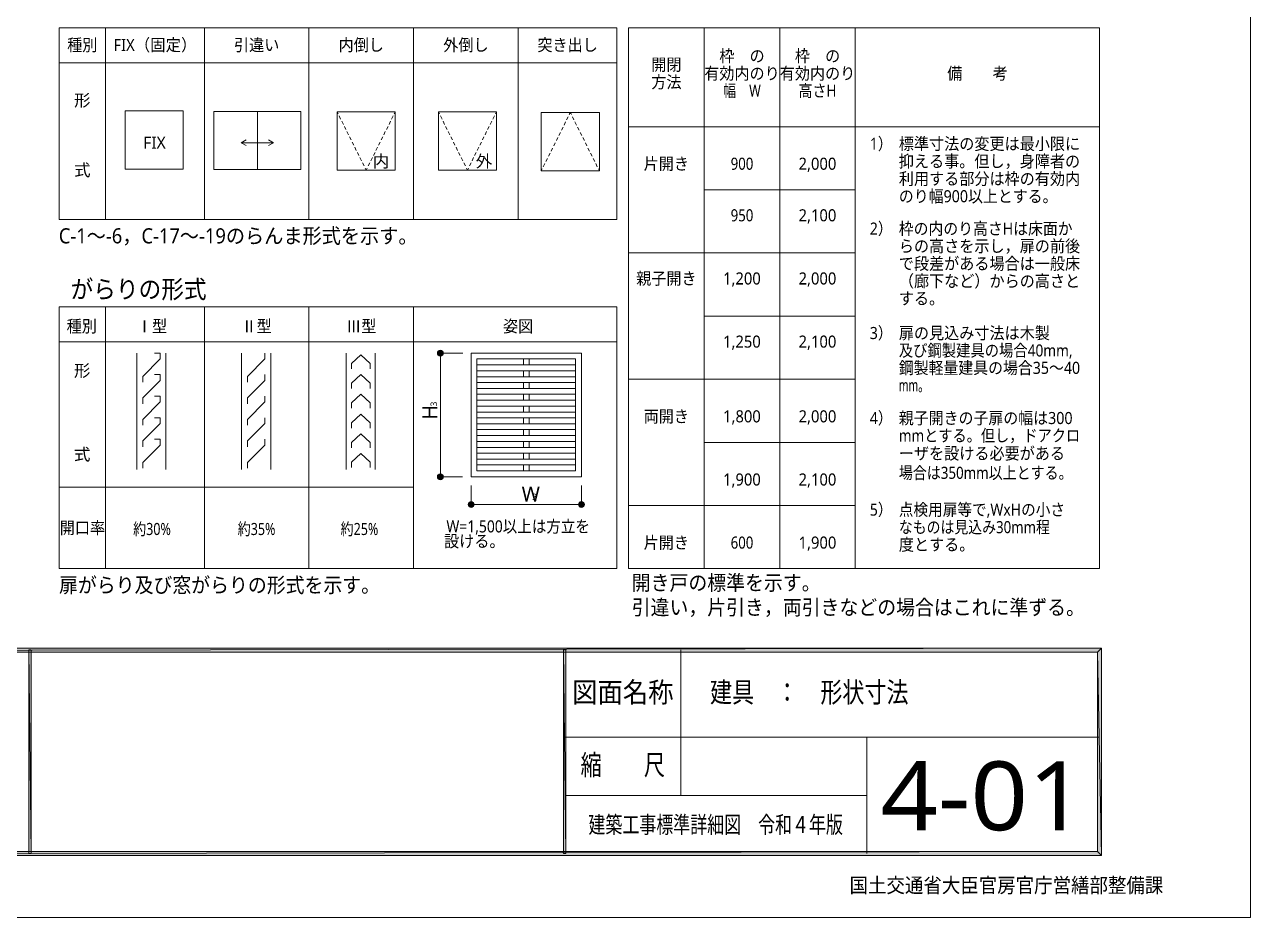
# Model space of a CAD drawing. Header units: millimetres. Extents: x 0 to 420, y 0 to 297.
# Drawn here: x 209.2 to 420.2, y 0 to 153.5 of the extents above; entities that cross this region are included whole.
import ezdxf
from ezdxf.enums import TextEntityAlignment as Align

# ---------------------------------------------------------------- set-up
doc = ezdxf.new("R2010")
doc.units = ezdxf.units.MM
doc.styles.add('kst32b', font='NotoSansJP-Variable.ttf')

msp = doc.modelspace()

# ---------------------------------------------------------------- hatches: boundary and pattern name
h = msp.add_hatch(color=7)
h.paths.add_polyline_path([(280.31, 97.22), (280.27, 97.03), (280.78, 97.03), (280.31, 97.22)])
h.paths.add_polyline_path([(280.27, 97.03), (280.78, 97.03), (280.31, 96.84), (280.27, 97.03)])
h.paths.add_polyline_path([(280.78, 97.03), (280.31, 96.84), (280.42, 96.69), (280.78, 97.03)])
h = msp.add_hatch(color=7)
h.paths.add_polyline_path([(280.78, 97.54), (280.59, 97.49), (280.78, 97.03), (280.78, 97.54)])
h.paths.add_polyline_path([(280.59, 97.49), (280.78, 97.03), (280.42, 97.39), (280.59, 97.49)])
h.paths.add_polyline_path([(280.78, 97.03), (280.42, 97.39), (280.31, 97.22), (280.78, 97.03)])
h = msp.add_hatch(color=7)
h.paths.add_polyline_path([(280.42, 96.69), (280.59, 96.58), (280.78, 97.03), (280.42, 96.69)])
h.paths.add_polyline_path([(280.59, 96.58), (280.78, 97.03), (280.78, 96.54), (280.59, 96.58)])
h.paths.add_polyline_path([(280.78, 97.03), (280.78, 96.54), (280.97, 96.58), (280.78, 97.03)])
for points in [[(280.97, 97.49), (280.78, 97.54), (280.78, 97.03), (280.97, 97.49)], [(280.59, 75.31), (280.78, 75.27), (280.78, 75.78), (280.59, 75.31)], [(285.62, 71.2), (285.58, 71.01), (286.09, 71.01), (285.62, 71.2)], [(305.52, 70.82), (305.56, 71.01), (305.05, 71.01), (305.52, 70.82)]]:
    msp.add_hatch(color=7).paths.add_polyline_path(points)
h = msp.add_hatch(color=7)
h.paths.add_polyline_path([(281.26, 97.03), (281.24, 97.22), (280.78, 97.03), (281.26, 97.03)])
h.paths.add_polyline_path([(281.24, 97.22), (280.78, 97.03), (281.14, 97.39), (281.24, 97.22)])
h.paths.add_polyline_path([(280.78, 97.03), (281.14, 97.39), (280.97, 97.49), (280.78, 97.03)])
h = msp.add_hatch(color=7)
h.paths.add_polyline_path([(280.97, 96.58), (281.14, 96.69), (280.78, 97.03), (280.97, 96.58)])
h.paths.add_polyline_path([(281.14, 96.69), (280.78, 97.03), (281.24, 96.84), (281.14, 96.69)])
h.paths.add_polyline_path([(280.78, 97.03), (281.24, 96.84), (281.26, 97.03), (280.78, 97.03)])
h = msp.add_hatch(color=7)
h.paths.add_polyline_path([(280.59, 76.24), (280.42, 76.14), (280.78, 75.78), (280.59, 76.24)])
h.paths.add_polyline_path([(280.42, 76.14), (280.78, 75.78), (280.31, 75.97), (280.42, 76.14)])
h.paths.add_polyline_path([(280.78, 75.78), (280.31, 75.97), (280.27, 75.78), (280.78, 75.78)])
h = msp.add_hatch(color=7)
h.paths.add_polyline_path([(281.14, 76.14), (280.97, 76.24), (280.78, 75.78), (281.14, 76.14)])
h.paths.add_polyline_path([(280.97, 76.24), (280.78, 75.78), (280.78, 76.28), (280.97, 76.24)])
h.paths.add_polyline_path([(280.78, 75.78), (280.78, 76.28), (280.59, 76.24), (280.78, 75.78)])
h = msp.add_hatch(color=7)
h.paths.add_polyline_path([(281.24, 75.59), (281.26, 75.78), (280.78, 75.78), (281.24, 75.59)])
h.paths.add_polyline_path([(281.26, 75.78), (280.78, 75.78), (281.24, 75.97), (281.26, 75.78)])
h.paths.add_polyline_path([(280.78, 75.78), (281.24, 75.97), (281.14, 76.14), (280.78, 75.78)])
h = msp.add_hatch(color=7)
h.paths.add_polyline_path([(280.27, 75.78), (280.31, 75.59), (280.78, 75.78), (280.27, 75.78)])
h.paths.add_polyline_path([(280.31, 75.59), (280.78, 75.78), (280.42, 75.42), (280.31, 75.59)])
h.paths.add_polyline_path([(280.78, 75.78), (280.42, 75.42), (280.59, 75.31), (280.78, 75.78)])
h = msp.add_hatch(color=7)
h.paths.add_polyline_path([(280.78, 75.27), (280.97, 75.31), (280.78, 75.78), (280.78, 75.27)])
h.paths.add_polyline_path([(280.97, 75.31), (280.78, 75.78), (281.14, 75.42), (280.97, 75.31)])
h.paths.add_polyline_path([(280.78, 75.78), (281.14, 75.42), (281.24, 75.59), (280.78, 75.78)])
h = msp.add_hatch(color=7)
h.paths.add_polyline_path([(285.58, 71.01), (285.62, 70.82), (286.09, 71.01), (285.58, 71.01)])
h.paths.add_polyline_path([(285.62, 70.82), (286.09, 71.01), (285.73, 70.65), (285.62, 70.82)])
h.paths.add_polyline_path([(286.09, 71.01), (285.73, 70.65), (285.9, 70.55), (286.09, 71.01)])
h = msp.add_hatch(color=7)
h.paths.add_polyline_path([(286.09, 71.5), (285.9, 71.48), (286.09, 71.01), (286.09, 71.5)])
h.paths.add_polyline_path([(285.9, 71.48), (286.09, 71.01), (285.73, 71.35), (285.9, 71.48)])
h.paths.add_polyline_path([(286.09, 71.01), (285.73, 71.35), (285.62, 71.2), (286.09, 71.01)])
h = msp.add_hatch(color=7)
h.paths.add_polyline_path([(285.9, 70.55), (286.09, 70.51), (286.09, 71.01), (285.9, 70.55)])
h.paths.add_polyline_path([(286.09, 70.51), (286.09, 71.01), (286.28, 70.55), (286.09, 70.51)])
h.paths.add_polyline_path([(286.09, 71.01), (286.28, 70.55), (286.43, 70.65), (286.09, 71.01)])
h = msp.add_hatch(color=7)
h.paths.add_polyline_path([(286.53, 71.2), (286.43, 71.35), (286.09, 71.01), (286.53, 71.2)])
h.paths.add_polyline_path([(286.43, 71.35), (286.09, 71.01), (286.28, 71.48), (286.43, 71.35)])
h.paths.add_polyline_path([(286.09, 71.01), (286.28, 71.48), (286.09, 71.5), (286.09, 71.01)])
h = msp.add_hatch(color=7)
h.paths.add_polyline_path([(286.43, 70.65), (286.53, 70.82), (286.09, 71.01), (286.43, 70.65)])
h.paths.add_polyline_path([(286.53, 70.82), (286.09, 71.01), (286.58, 71.01), (286.53, 70.82)])
h.paths.add_polyline_path([(286.09, 71.01), (286.58, 71.01), (286.53, 71.2), (286.09, 71.01)])
h = msp.add_hatch(color=7)
h.paths.add_polyline_path([(304.72, 71.35), (304.61, 71.2), (305.05, 71.01), (304.72, 71.35)])
h.paths.add_polyline_path([(304.61, 71.2), (305.05, 71.01), (304.57, 71.01), (304.61, 71.2)])
h.paths.add_polyline_path([(305.05, 71.01), (304.57, 71.01), (304.61, 70.82), (305.05, 71.01)])
h = msp.add_hatch(color=7)
h.paths.add_polyline_path([(304.61, 70.82), (304.72, 70.65), (305.05, 71.01), (304.61, 70.82)])
h.paths.add_polyline_path([(304.72, 70.65), (305.05, 71.01), (304.86, 70.55), (304.72, 70.65)])
h.paths.add_polyline_path([(305.05, 71.01), (304.86, 70.55), (305.05, 70.51), (305.05, 71.01)])
h = msp.add_hatch(color=7)
h.paths.add_polyline_path([(305.24, 71.48), (305.05, 71.5), (305.05, 71.01), (305.24, 71.48)])
h.paths.add_polyline_path([(305.05, 71.5), (305.05, 71.01), (304.86, 71.48), (305.05, 71.5)])
h.paths.add_polyline_path([(305.05, 71.01), (304.86, 71.48), (304.72, 71.35), (305.05, 71.01)])
h = msp.add_hatch(color=7)
h.paths.add_polyline_path([(305.56, 71.01), (305.52, 71.2), (305.05, 71.01), (305.56, 71.01)])
h.paths.add_polyline_path([(305.52, 71.2), (305.05, 71.01), (305.41, 71.35), (305.52, 71.2)])
h.paths.add_polyline_path([(305.05, 71.01), (305.41, 71.35), (305.24, 71.48), (305.05, 71.01)])
h = msp.add_hatch(color=7)
h.paths.add_polyline_path([(305.05, 70.51), (305.24, 70.55), (305.05, 71.01), (305.05, 70.51)])
h.paths.add_polyline_path([(305.24, 70.55), (305.05, 71.01), (305.41, 70.65), (305.24, 70.55)])
h.paths.add_polyline_path([(305.05, 71.01), (305.41, 70.65), (305.52, 70.82), (305.05, 71.01)])
h = msp.add_hatch(color=7)
h.paths.add_polyline_path([(393.83, 11.35), (394.53, 10.65), (393.83, 45.64), (393.83, 11.35)])
h.paths.add_polyline_path([(394.53, 10.65), (393.83, 45.64), (394.53, 46.33), (394.53, 10.65)])
h.paths.add_polyline_path([(393.83, 45.64), (394.53, 46.33), (26.52, 45.64), (393.83, 45.64)])
h.paths.add_polyline_path([(394.53, 46.33), (26.52, 45.64), (25.82, 46.33), (394.53, 46.33)])
h.paths.add_polyline_path([(26.52, 45.64), (25.82, 46.33), (26.52, 11.35), (26.52, 45.64)])
h.paths.add_polyline_path([(25.82, 46.33), (26.52, 11.35), (25.82, 10.65), (25.82, 46.33)])
h.paths.add_polyline_path([(26.52, 11.35), (25.82, 10.65), (393.83, 11.35), (26.52, 11.35)])
h.paths.add_polyline_path([(25.82, 10.65), (393.83, 11.35), (394.53, 10.65), (25.82, 10.65)])
h = msp.add_hatch(color=7)
h.paths.add_polyline_path([(210.38, 46), (209.97, 46), (210.38, 10.99), (210.38, 46)])
h.paths.add_polyline_path([(209.97, 46), (210.38, 10.99), (209.97, 10.99), (209.97, 46)])
h = msp.add_hatch(color=7)
h.paths.add_polyline_path([(302.37, 46), (301.96, 46), (302.37, 10.99), (302.37, 46)])
h.paths.add_polyline_path([(301.96, 46), (302.37, 10.99), (301.96, 10.99), (301.96, 46)])

# ---------------------------------------------------------------- linework, layer by layer
at = {"lineweight": 13}
for points in [[(0.19, 0), (0.19, 296.97), (420.16, 296.97), (420.16, 0)], [(304.06, 76.79), (304.06, 96.03), (287.08, 96.03), (287.08, 76.79)]]:
    msp.add_lwpolyline(points, close=True, dxfattribs=at)
for points in [[(215.18, 152.99), (311.17, 152.99)], [(215.18, 152.99), (215.18, 119.99), (311.17, 119.99)], [(223.18, 152.99), (223.18, 119.99)], [(240.18, 152.99), (240.18, 119.99)], [(258.17, 152.99), (258.17, 119.99)], [(276.18, 152.99), (276.18, 119.99)], [(294.17, 152.99), (294.17, 119.99)], [(311.17, 152.99), (311.17, 119.99)], [(313.18, 152.99), (394.17, 152.99)], [(313.18, 152.99), (313.18, 59.99), (394.17, 59.99)], [(326.18, 152.99), (326.18, 59.99)], [(339.17, 152.99), (339.17, 59.99)], [(352.17, 152.99), (352.17, 59.99)], [(394.17, 152.99), (394.17, 59.99)], [(215.18, 146.98), (311.17, 146.98)], [(236.54, 128.69), (226.53, 128.69), (226.53, 138.71), (236.54, 138.71)], [(236.54, 138.71), (236.54, 128.69)], [(241.81, 128.59), (241.81, 138.6)], [(256.79, 138.6), (241.81, 138.6)], [(249.3, 128.59), (249.3, 138.6)], [(256.79, 128.59), (256.79, 138.6)], [(263.02, 128.52), (263.02, 138.51)], [(263.02, 138.51), (273.01, 138.51)], [(263.02, 138.51), (263.19, 138.18)], [(263.38, 137.82), (263.63, 137.27)], [(272.39, 137.27), (272.67, 137.82)], [(272.84, 138.18), (273.01, 138.51)], [(273.01, 138.51), (273.01, 128.52)], [(280.44, 128.52), (280.44, 138.51)], [(280.44, 138.51), (290.45, 138.51)], [(280.44, 138.51), (280.61, 138.18)], [(280.8, 137.82), (281.07, 137.27)], [(289.81, 137.27), (290.09, 137.82)], [(290.26, 138.18), (290.45, 138.51)], [(290.45, 138.51), (290.45, 128.52)], [(298.13, 128.4), (298.13, 138.39)], [(308.14, 138.39), (298.13, 138.39)], [(302.79, 137.69), (302.51, 137.16)], [(303.15, 138.39), (302.96, 138.05)], [(303.32, 138.05), (303.15, 138.39)], [(303.76, 137.16), (303.49, 137.69)], [(308.14, 138.39), (308.14, 128.4)], [(263.82, 136.91), (264.1, 136.38)], [(264.27, 136.02), (264.54, 135.49)], [(264.71, 135.13), (264.99, 134.6)], [(271.06, 134.6), (271.31, 135.13)], [(271.5, 135.49), (271.78, 136.02)], [(271.95, 136.38), (272.22, 136.91)], [(281.24, 136.91), (281.52, 136.38)], [(281.69, 136.02), (281.96, 135.49)], [(282.13, 135.13), (282.41, 134.6)], [(288.48, 134.6), (288.73, 135.13)], [(288.92, 135.49), (289.2, 136.02)], [(289.37, 136.38), (289.64, 136.91)], [(301.46, 135), (301.18, 134.47)], [(301.9, 135.89), (301.62, 135.36)], [(302.34, 136.8), (302.07, 136.25)], [(304.21, 136.25), (303.93, 136.8)], [(304.65, 135.36), (304.4, 135.89)], [(305.1, 134.47), (304.84, 135)], [(313.18, 135.97), (394.17, 135.97)], [(249.3, 133.22), (246.53, 133.22), (247.37, 133.71)], [(246.53, 133.22), (247.37, 132.74)], [(249.3, 133.22), (252.07, 133.22), (251.23, 133.71)], [(252.07, 133.22), (251.23, 132.74)], [(265.15, 134.24), (265.43, 133.69)], [(265.6, 133.33), (265.87, 132.8)], [(270.15, 132.8), (270.43, 133.33)], [(270.62, 133.69), (270.87, 134.24)], [(282.57, 134.24), (282.85, 133.69)], [(283.02, 133.33), (283.29, 132.8)], [(287.59, 132.8), (287.85, 133.33)], [(288.04, 133.69), (288.29, 134.24)], [(300.55, 133.22), (300.29, 132.67)], [(300.99, 134.11), (300.74, 133.58)], [(305.56, 133.58), (305.29, 134.11)], [(306.01, 132.67), (305.73, 133.22)], [(266.07, 132.44), (266.32, 131.91)], [(266.51, 131.55), (266.76, 131)], [(269.26, 131), (269.54, 131.55)], [(269.71, 131.91), (269.98, 132.44)], [(283.49, 132.44), (283.74, 131.91)], [(283.93, 131.55), (284.18, 131)], [(286.68, 131), (286.96, 131.55)], [(287.13, 131.91), (287.4, 132.44)], [(299.66, 131.42), (299.38, 130.89)], [(300.1, 132.31), (299.85, 131.78)], [(306.45, 131.78), (306.18, 132.31)], [(306.9, 130.89), (306.62, 131.42)], [(266.95, 130.66), (267.21, 130.11)], [(267.4, 129.75), (267.67, 129.22)], [(267.84, 128.86), (268.01, 128.52), (268.2, 128.86)], [(268.37, 129.22), (268.65, 129.75)], [(268.82, 130.11), (269.09, 130.66)], [(284.37, 130.66), (284.65, 130.11)], [(284.82, 129.75), (285.09, 129.22)], [(285.26, 128.86), (285.43, 128.52), (285.62, 128.86)], [(285.79, 129.22), (286.07, 129.75)], [(286.24, 130.11), (286.51, 130.66)], [(298.32, 128.74), (298.13, 128.4)], [(298.77, 129.65), (298.49, 129.1)], [(299.21, 130.53), (298.94, 130.01)], [(307.34, 130.01), (307.06, 130.53)], [(307.78, 129.1), (307.53, 129.65)], [(308.14, 128.4), (307.97, 128.74)], [(256.79, 128.59), (241.81, 128.59)], [(263.02, 128.52), (273.01, 128.52)], [(280.44, 128.52), (290.45, 128.52)], [(308.14, 128.4), (298.13, 128.4)], [(326.18, 125.14), (352.17, 125.14)], [(313.18, 114.28), (352.17, 114.28)], [(215.18, 104.99), (215.18, 59.99)], [(215.18, 104.99), (311.17, 104.99), (311.17, 59.99)], [(223.18, 104.99), (223.18, 59.99)], [(240.18, 104.99), (240.18, 59.99)], [(258.17, 104.99), (258.17, 59.99)], [(276.18, 104.99), (276.18, 59.99)], [(326.18, 103.42), (352.17, 103.42)], [(215.18, 98.98), (311.17, 98.98)], [(228.58, 77.05), (228.58, 97.03)], [(231.58, 97.03), (232.58, 97.03), (232.58, 96.03), (229.57, 93.03), (229.57, 92.03)], [(233.57, 77.05), (233.57, 97.03)], [(246.59, 77.05), (246.59, 97.03)], [(247.59, 92.03), (247.59, 93.03), (250.59, 96.03), (250.59, 97.03)], [(251.59, 77.05), (251.59, 97.03)], [(264.58, 77.05), (264.58, 97.03)], [(269.58, 77.05), (269.58, 97.03)], [(284.65, 97.03), (280.78, 97.03)], [(284.59, 75.78), (280.78, 75.78), (280.78, 97.03)], [(286.09, 97.03), (286.09, 75.78)], [(286.09, 97.03), (305.05, 97.03), (305.05, 75.78), (286.09, 75.78)], [(265.49, 94.36), (265.49, 95.27), (267.08, 96.77), (268.69, 95.27), (268.69, 94.36)], [(287.08, 95.02), (304.06, 95.02)], [(295.06, 96.03), (295.06, 95.02)], [(296.08, 96.03), (296.08, 95.02)], [(231.58, 93.34), (232.58, 93.34), (232.58, 92.33), (229.57, 89.34), (229.57, 88.33)], [(247.59, 88.33), (247.59, 89.34), (250.59, 92.33), (250.59, 93.34)], [(265.49, 90.95), (265.49, 91.88), (267.08, 93.37), (268.69, 91.88), (268.69, 90.95)], [(287.08, 94), (304.06, 94)], [(287.08, 92.99), (304.06, 92.99)], [(295.06, 94), (295.06, 92.99)], [(296.08, 94), (296.08, 92.99)], [(287.08, 91.97), (304.06, 91.97)], [(287.08, 90.95), (304.06, 90.95)], [(295.06, 91.97), (295.06, 90.95)], [(296.08, 91.97), (296.08, 90.95)], [(313.18, 92.56), (352.17, 92.56)], [(231.58, 89.64), (232.58, 89.64), (232.58, 88.65), (229.57, 85.64), (229.57, 84.65)], [(247.59, 84.65), (247.59, 85.64), (250.59, 88.65), (250.59, 89.64)], [(268.69, 87.57), (268.69, 88.48), (267.08, 89.98), (265.49, 88.48), (265.49, 87.57)], [(287.08, 89.96), (304.06, 89.96)], [(287.08, 88.94), (304.06, 88.94)], [(295.06, 89.96), (295.06, 88.94)], [(296.08, 89.96), (296.08, 88.94)], [(265.49, 84.16), (265.49, 85.07), (267.08, 86.57), (268.69, 85.07), (268.69, 84.16)], [(287.08, 87.93), (304.06, 87.93)], [(287.08, 86.91), (304.06, 86.91)], [(295.06, 87.93), (295.06, 86.91)], [(296.08, 87.93), (296.08, 86.91)], [(231.58, 85.94), (232.58, 85.94), (232.58, 84.94), (229.57, 81.94), (229.57, 80.94)], [(247.59, 80.94), (247.59, 81.94), (250.59, 84.94), (250.59, 85.94)], [(287.08, 85.89), (304.06, 85.89)], [(287.08, 84.88), (304.06, 84.88)], [(295.06, 85.89), (295.06, 84.88)], [(296.08, 85.89), (296.08, 84.88)], [(268.69, 80.75), (268.69, 81.68), (267.08, 83.18), (265.49, 81.68), (265.49, 80.75)], [(287.08, 83.88), (304.06, 83.88)], [(287.08, 82.87), (304.06, 82.87)], [(295.06, 83.88), (295.06, 82.87)], [(296.08, 83.88), (296.08, 82.87)], [(231.58, 82.23), (232.58, 82.23), (232.58, 81.24), (229.57, 78.23), (229.57, 77.24)], [(247.59, 77.24), (247.59, 78.23), (250.59, 81.24), (250.59, 82.23)], [(287.08, 81.85), (304.06, 81.85)], [(287.08, 80.84), (304.06, 80.84)], [(295.06, 81.85), (295.06, 80.84)], [(296.08, 81.85), (296.08, 80.84)], [(326.18, 81.7), (352.17, 81.7)], [(265.49, 77.36), (265.49, 78.27), (267.08, 79.78), (268.69, 78.27), (268.69, 77.36)], [(287.08, 79.82), (304.06, 79.82)], [(287.08, 78.82), (304.06, 78.82)], [(295.06, 79.82), (295.06, 78.82)], [(296.08, 79.82), (296.08, 78.82)], [(287.08, 77.81), (304.06, 77.81)], [(295.06, 77.81), (295.06, 76.79)], [(296.08, 77.81), (296.08, 76.79)], [(215.18, 73.98), (276.18, 73.98)], [(286.09, 74.27), (286.09, 71.01)], [(305.05, 74.27), (305.05, 71.01), (286.09, 71.01)], [(313.18, 70.84), (352.17, 70.84)], [(215.18, 59.99), (311.17, 59.99)], [(322.18, 46), (322.18, 21)], [(302.18, 30.99), (394.17, 30.99)], [(354.16, 30.99), (354.16, 10.99)], [(302.18, 21), (354.16, 21)]]:
    msp.add_lwpolyline(points, dxfattribs=at)
at = {"lineweight": 0}
for points in [[(280.31, 97.22), (280.27, 97.03), (280.78, 97.03)], [(280.27, 97.03), (280.78, 97.03), (280.31, 96.84)], [(280.78, 97.03), (280.42, 97.39), (280.31, 97.22)], [(280.78, 97.03), (280.31, 96.84), (280.42, 96.69)], [(280.59, 97.49), (280.78, 97.03), (280.42, 97.39)], [(280.42, 96.69), (280.59, 96.58), (280.78, 97.03)], [(280.78, 97.54), (280.59, 97.49), (280.78, 97.03)], [(280.59, 96.58), (280.78, 97.03), (280.78, 96.54)], [(280.97, 97.49), (280.78, 97.54), (280.78, 97.03)], [(280.78, 97.03), (281.14, 97.39), (280.97, 97.49)], [(281.24, 97.22), (280.78, 97.03), (281.14, 97.39)], [(281.26, 97.03), (281.24, 97.22), (280.78, 97.03)], [(280.78, 97.03), (280.78, 96.54), (280.97, 96.58)], [(280.97, 96.58), (281.14, 96.69), (280.78, 97.03)], [(281.14, 96.69), (280.78, 97.03), (281.24, 96.84)], [(280.78, 97.03), (281.24, 96.84), (281.26, 97.03)], [(280.78, 75.78), (280.31, 75.97), (280.27, 75.78)], [(280.42, 76.14), (280.78, 75.78), (280.31, 75.97)], [(280.59, 76.24), (280.42, 76.14), (280.78, 75.78)], [(280.78, 75.78), (280.78, 76.28), (280.59, 76.24)], [(280.97, 76.24), (280.78, 75.78), (280.78, 76.28)], [(281.14, 76.14), (280.97, 76.24), (280.78, 75.78)], [(280.78, 75.78), (281.24, 75.97), (281.14, 76.14)], [(281.26, 75.78), (280.78, 75.78), (281.24, 75.97)], [(280.27, 75.78), (280.31, 75.59), (280.78, 75.78)], [(280.31, 75.59), (280.78, 75.78), (280.42, 75.42)], [(280.78, 75.78), (280.42, 75.42), (280.59, 75.31)], [(280.59, 75.31), (280.78, 75.27), (280.78, 75.78)], [(280.78, 75.27), (280.97, 75.31), (280.78, 75.78)], [(280.97, 75.31), (280.78, 75.78), (281.14, 75.42)], [(280.78, 75.78), (281.14, 75.42), (281.24, 75.59)], [(281.24, 75.59), (281.26, 75.78), (280.78, 75.78)], [(285.62, 71.2), (285.58, 71.01), (286.09, 71.01)], [(285.58, 71.01), (285.62, 70.82), (286.09, 71.01)], [(286.09, 71.01), (285.73, 71.35), (285.62, 71.2)], [(285.62, 70.82), (286.09, 71.01), (285.73, 70.65)], [(285.9, 71.48), (286.09, 71.01), (285.73, 71.35)], [(286.09, 71.01), (285.73, 70.65), (285.9, 70.55)], [(286.09, 71.5), (285.9, 71.48), (286.09, 71.01)], [(285.9, 70.55), (286.09, 70.51), (286.09, 71.01)], [(286.09, 71.01), (286.28, 71.48), (286.09, 71.5)], [(286.43, 71.35), (286.09, 71.01), (286.28, 71.48)], [(286.53, 71.2), (286.43, 71.35), (286.09, 71.01)], [(286.09, 71.01), (286.58, 71.01), (286.53, 71.2)], [(286.09, 70.51), (286.09, 71.01), (286.28, 70.55)], [(286.09, 71.01), (286.28, 70.55), (286.43, 70.65)], [(286.43, 70.65), (286.53, 70.82), (286.09, 71.01)], [(286.53, 70.82), (286.09, 71.01), (286.58, 71.01)], [(304.61, 71.2), (305.05, 71.01), (304.57, 71.01)], [(305.05, 71.01), (304.57, 71.01), (304.61, 70.82)], [(304.72, 71.35), (304.61, 71.2), (305.05, 71.01)], [(304.61, 70.82), (304.72, 70.65), (305.05, 71.01)], [(305.05, 71.01), (304.86, 71.48), (304.72, 71.35)], [(304.72, 70.65), (305.05, 71.01), (304.86, 70.55)], [(305.05, 71.5), (305.05, 71.01), (304.86, 71.48)], [(305.05, 71.01), (304.86, 70.55), (305.05, 70.51)], [(305.24, 71.48), (305.05, 71.5), (305.05, 71.01)], [(305.05, 71.01), (305.41, 71.35), (305.24, 71.48)], [(305.52, 71.2), (305.05, 71.01), (305.41, 71.35)], [(305.56, 71.01), (305.52, 71.2), (305.05, 71.01)], [(305.05, 70.51), (305.24, 70.55), (305.05, 71.01)], [(305.24, 70.55), (305.05, 71.01), (305.41, 70.65)], [(305.05, 71.01), (305.41, 70.65), (305.52, 70.82)], [(305.52, 70.82), (305.56, 71.01), (305.05, 71.01)], [(394.53, 46.33), (26.52, 45.64), (25.82, 46.33)], [(393.83, 45.64), (394.53, 46.33), (26.52, 45.64)], [(210.38, 46), (209.97, 46), (210.38, 10.99)], [(209.97, 46), (210.38, 10.99), (209.97, 10.99)], [(302.37, 46), (301.96, 46), (302.37, 10.99)], [(301.96, 46), (302.37, 10.99), (301.96, 10.99)], [(394.53, 10.65), (393.83, 45.64), (394.53, 46.33)], [(393.83, 11.35), (394.53, 10.65), (393.83, 45.64)], [(26.52, 11.35), (25.82, 10.65), (393.83, 11.35)], [(25.82, 10.65), (393.83, 11.35), (394.53, 10.65)]]:
    msp.add_lwpolyline(points, close=True, dxfattribs=at)

# ---------------------------------------------------------------- texts
at = {"style": 'kst32b'}
for s, height, p, p2 in [('種別', 2.079, (216.58, 148.99), (221.78, 148.99)), ('FIX（固定）', 2.079, (224.54, 148.99), (238.83, 148.99)), ('引違い', 2.079, (245.28, 148.99), (253.08, 148.99)), ('内倒し', 2.079, (263.27, 148.99), (271.07, 148.99)), ('外倒し', 2.079, (281.28, 148.99), (289.08, 148.99)), ('突き出し', 2.079, (297.48, 148.99), (307.87, 148.99)), ('開閉', 2.079, (317.08, 145.61), (322.27, 145.61)), ('枠\u3000の', 2.079, (328.78, 147.11), (336.58, 147.11)), ('枠\u3000の', 2.079, (341.78, 147.11), (349.57, 147.11)), ('有効内のり', 2.079, (326.18, 144.1), (339.17, 144.1)), ('有効内のり', 2.079, (339.17, 144.1), (352.17, 144.1)), ('備\u3000\u3000考', 2.079, (367.98, 144.1), (378.38, 144.1)), ('方法', 2.079, (317.08, 142.62), (322.27, 142.62)), ('幅\u3000W', 2.079, (329.42, 141.12), (335.91, 141.12)), ('高さH', 2.079, (342.41, 141.12), (348.91, 141.12)), ('FIX', 2.079, (229.64, 132.19), (233.54, 132.19)), ('1）', 2.079, (354.67, 132), (358.57, 132)), ('標準寸法の変更は最小限に', 2.0791, (359.66, 132), (390.85, 132)), ('片開き', 2.079, (315.76, 128.57), (323.56, 128.57)), ('抑える事。但し，身障者の', 2.0791, (359.66, 128.99), (390.85, 128.99)), ('900', 2.079, (330.73, 128.57), (334.63, 128.57)), ('2,000', 2.079, (342.41, 128.57), (348.91, 128.57)), ('利用する部分は枠の有効内', 2.0791, (359.66, 125.98), (390.85, 125.98)), ('のり幅900以上とする。', 2.0791, (359.66, 122.98), (386.95, 122.98)), ('950', 2.079, (330.73, 119.7), (334.63, 119.7)), ('2,100', 2.079, (342.41, 119.7), (348.91, 119.7)), ('C-1～-6，C-17～-19のらんま形式を示す。', 2.5989, (215.14, 115.91), (276.86, 115.91)), ('2）', 2.079, (354.67, 117.41), (358.57, 117.41)), ('枠の内のり高さHは床面か', 2.0791, (359.66, 117.41), (389.55, 117.41)), ('らの高さを示し，扉の前後', 2.0791, (359.66, 114.41), (390.85, 114.41)), ('で段差がある場合は一般床', 2.0791, (359.66, 111.4), (390.85, 111.4)), ('がらりの形式', 3.119, (217.17, 106.47), (240.56, 106.47)), ('親子開き', 2.079, (314.47, 108.84), (324.87, 108.84)), ('1,200', 2.079, (329.42, 108.84), (335.91, 108.84)), ('2,000', 2.079, (342.41, 108.84), (348.91, 108.84)), ('（廊下など）からの高さと', 2.0791, (359.66, 108.39), (390.85, 108.39)), ('する。', 2.079, (359.66, 105.41), (367.46, 105.41)), ('種別', 2.079, (216.49, 100.63), (221.69, 100.63)), ('Ⅰ型', 2.079, (228.58, 100.63), (233.78, 100.63)), ('Ⅱ型', 2.079, (246.57, 100.63), (251.77, 100.63)), ('Ⅲ型', 2.079, (264.58, 100.63), (269.78, 100.63)), ('姿図', 2.079, (291.57, 100.63), (296.77, 100.63)), ('3）', 2.079, (354.67, 99.46), (358.57, 99.46)), ('扉の見込み寸法は木製', 2.079, (359.66, 99.46), (385.65, 99.46)), ('1,250', 2.079, (329.42, 97.98), (335.91, 97.98)), ('2,100', 2.079, (342.41, 97.98), (348.91, 97.98)), ('及び鋼製建具の場合40mm,', 2.0791, (359.66, 96.46), (389.55, 96.46)), ('鋼製軽量建具の場合35～40', 2.0791, (359.66, 93.47), (390.85, 93.47)), ('mm。', 2.079, (359.66, 90.47), (364.86, 90.47)), ('両開き', 2.079, (315.76, 85.13), (323.56, 85.13)), ('1,800', 2.079, (329.42, 85.13), (335.91, 85.13)), ('2,000', 2.079, (342.41, 85.13), (348.91, 85.13)), ('4）', 2.079, (354.67, 84.84), (358.57, 84.84)), ('親子開きの子扉の幅は300', 2.0791, (359.66, 84.84), (389.55, 84.84)), ('mmとする。但し，ドアクロ', 2.0791, (359.66, 81.83), (390.85, 81.83)), ('ーザを設ける必要がある', 2.0791, (359.66, 78.76), (388.25, 78.76)), ('1,900', 2.079, (329.42, 74.27), (335.91, 74.27)), ('2,100', 2.079, (342.41, 74.27), (348.91, 74.27)), ('場合は350mm以上とする。', 2.0791, (359.66, 75.42), (389.55, 75.42)), ('5）', 2.079, (354.67, 69.09), (358.57, 69.09)), ('点検用扉等で,WxHの小さ', 2.0791, (359.66, 69.09), (388.25, 69.09)), ('開口率', 2.079, (215.31, 65.96), (223.1, 65.96)), ('約30%', 2.079, (227.92, 65.76), (234.42, 65.76)), ('約35%', 2.079, (245.91, 65.76), (252.41, 65.76)), ('約25%', 2.079, (263.61, 65.76), (270.11, 65.76)), ('W=1,500以上は方立を', 2.0791, (281.83, 66.21), (306.52, 66.21)), ('なものは見込み30mm程', 2.0791, (359.66, 66.08), (385.65, 66.08)), ('設ける。', 2.079, (281.43, 63.67), (291.83, 63.67)), ('片開き', 2.079, (315.76, 63.42), (323.56, 63.42)), ('600', 2.079, (330.73, 63.42), (334.63, 63.42)), ('1,900', 2.079, (342.41, 63.42), (348.91, 63.42)), ('度とする。', 2.079, (359.66, 63.08), (372.66, 63.08)), ('開き戸の標準を示す。', 2.599, (313.71, 56.26), (346.2, 56.26)), ('扉がらり及び窓がらりの形式を示す。', 2.5989, (215.18, 55.86), (270.41, 55.86)), ('引違い，片引き，両引きなどの場合はこれに準ずる。', 2.5989, (313.71, 52.03), (391.68, 52.03)), ('図面名称', 3.491, (303.45, 36.98), (320.9, 36.98)), ('建具\u3000：\u3000形状寸法', 3.491, (327.17, 36.98), (361.33, 36.98)), ('縮\u3000\u3000尺', 3.491, (304.91, 24.49), (319.43, 24.49)), ('4-01', 11.831, (356.51, 14.99), (391.8, 14.99)), ('建築工事標準詳細図\u3000令和４年版', 2.919, (306.26, 14.5), (350.04, 14.5)), ('国土交通省大臣官房官庁営繕部整備課', 2.54, (351.18, 4.27), (405.16, 4.27))]:
    msp.add_text(s, height=height, dxfattribs=at).set_placement(p, p2, align=Align.FIT)
for s, height, p in [('形', 2.08, (217.76, 139.47)), ('内', 2.08, (269.16, 128.99)), ('外', 2.08, (286.87, 128.99)), ('式', 2.08, (217.76, 127.49)), ('形', 2.08, (217.74, 92.99)), ('式', 2.08, (217.74, 78.59)), ('W', 2.6, (294.77, 71.5)), ('3', 1.09, (296.59, 71.78))]:
    msp.add_text(s, height=height, dxfattribs=at).set_placement(p)
for s, height, p in [('3', 1.09, (280.18, 87.88)), ('H', 2.6, (280.27, 85.6))]:
    msp.add_text(s, height=height, rotation=90, dxfattribs=at).set_placement(p)

doc.saveas('drawing.dxf')
